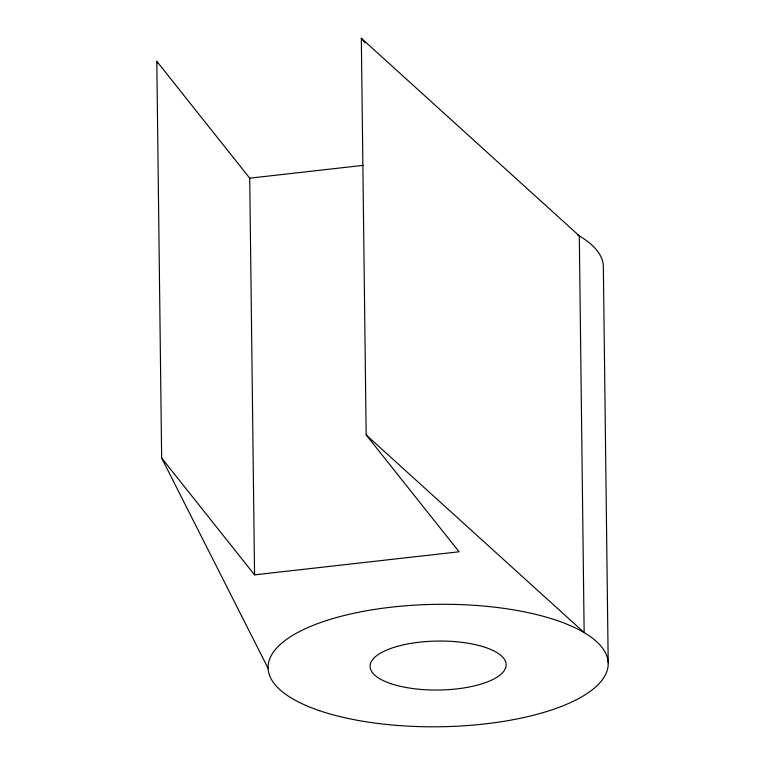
<?xml version="1.0" encoding="UTF-8"?>
<svg xmlns="http://www.w3.org/2000/svg" width="765" height="765" viewBox="0 0 765 765"><rect width="100%" height="100%" fill="white"/><g stroke="black" fill="none" stroke-linecap="round" stroke-linejoin="round"><path stroke-width="1.15" d="M268.066 668.266L161.654 458.034L156.806 61.334L249.725 178.168L363.212 165.355M161.654 458.034L254.563 574.859L459.086 551.775L366.167 434.95L361.319 38.25L579.306 235.888L584.144 632.588L366.167 434.95M361.319 38.25L365.039 42.926M156.806 61.334L157.877 63.457M608.194 662.825L603.346 266.124A170.098 61.238 -0.7 0 0 577.527 234.865M249.725 178.168L254.563 574.859M319.665 710.742A170.098 61.238 -0.7 0 0 603.059 678.756A170.098 61.238 -0.7 0 0 391.67 607.133A170.098 61.238 -0.7 0 0 319.665 710.742M390.743 683.623A68.037 24.49 -0.7 0 0 504.106 670.828A68.037 24.49 -0.7 0 0 419.545 642.179A68.037 24.49 -0.7 0 0 390.743 683.623"/></g></svg>
